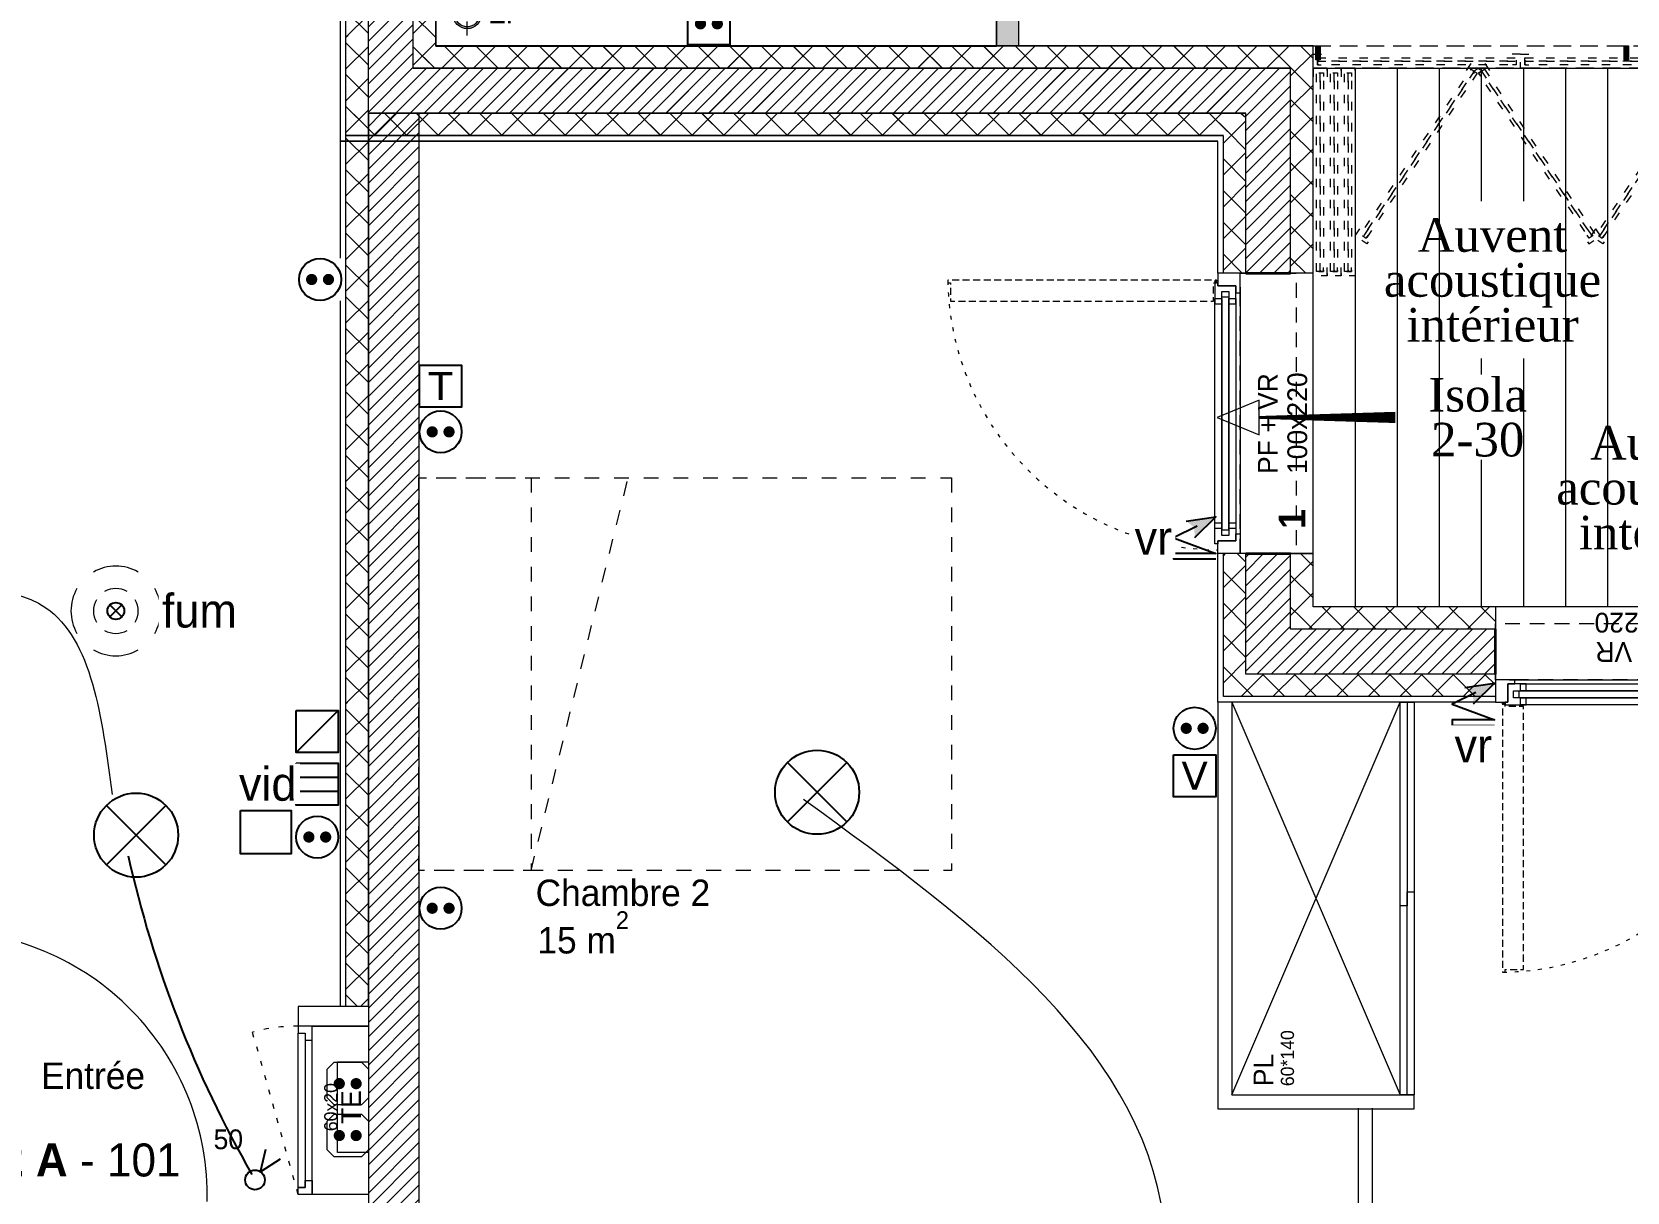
# Model space of a CAD drawing. Header units: centimetres. Extents: x 2666 to 9670, y 1889 to 5633.
# Drawn here: x 5065 to 5634, y 4709 to 5122 of the extents above; entities that cross this region are included whole.
import ezdxf

# ---------------------------------------------------------------- set-up
doc = ezdxf.new("R2010")
doc.units = ezdxf.units.CM
doc.header["$LTSCALE"] = 12.7
for name, pattern in [('ACAD_ISO03W100', [0.590551, 0.23622, -0.354331]), ('INTERROMPU2', [0.75, 0.5, -0.25]), ('Style de ligne -1', [0.83328, 0.41656, -0.41672]), ('Style de ligne -14', [0.295276, 0.19685, -0.098425]), ('Style de ligne -17', [0.694444, 0.41656, -0.277884]), ('Style de ligne -18', [0.328084, 0.109361, -0.218723]), ('Style de ligne -5', [0.41656, 0.13885, -0.27771]), ('VW-01', [0.83312, 0.41656, -0.41656])]:
    doc.linetypes.add(name, pattern=pattern)
for name, color, linetype, lineweight in [('B BATI-lumon', 7, 'Continuous', 20), ('B GÈnÈral', 7, 'Continuous', 5), ('B Général', 7, 'Continuous', 5), ('C ANNOTATIONS-prestations', 7, 'Continuous', 5), ('C ANNOTATIONS-texte', 7, 'Continuous', 5), ('C ANNOTATIONS-texte surfaces', 7, 'Continuous', 5), ('prlm-ELEC-CFA', 1, 'Continuous', 25), ('prlm-ELEC-CFO', 1, 'Continuous', 25), ('prlm-ELEC-SSI', 1, 'Continuous', 25)]:
    doc.layers.add(name, color=color, linetype=linetype, lineweight=lineweight)
doc.layers.add('D SURFACES-shab', color=1, linetype='Continuous', lineweight=5, true_color=0xff0000)
doc.layers.add('prlm-CHAUFF', color=4, linetype='Continuous')
doc.layers.add('prlm-VMC', color=93, linetype='Continuous')
doc.styles.add('Eurostile', font='')
doc.styles.add('Eurostile (bold)', font='')
doc.styles.add('prlm-elec-cfa', font='comic.ttf', dxfattribs={"height": 12})
doc.styles.add('prlm-elec-cfo', font='comic.ttf', dxfattribs={"height": 12})
doc.styles.add('prlm-elec-ssi', font='comic.ttf', dxfattribs={"height": 12})
doc.styles.add('prlm-vmc', font='pala.ttf', dxfattribs={"height": 14})
doc.styles.get('Eurostile').set_extended_font_data('Eurostile')
doc.styles.get('Eurostile (bold)').set_extended_font_data('Eurostile', bold=True)
pattern_1 = [(225, (0, 0), (5.656854, -5.656854), []), (315, (0, 0), (-5.656854, -5.656854), [])]
pattern_2 = [(45, (0, 0), (2.4253472, -2.6458333), [])]
pattern_3 = [(135, (0, 0), (-5.656854, -5.656854), []), (225, (0, 0), (-5.656854, 5.656854), [])]

# ---------------------------------------------------------------- blocks, each defined once
blk = doc.blocks.new('Groupe-5-1')
at = {"layer": 'B Général', "color": 7, "linetype": 'Continuous', "lineweight": 5}
for p, q in [((5209.04, 5487.38), (5409.04, 5487.38)), ((5209.04, 5472.38), (5409.04, 5472.38)), ((5209.04, 5457.38), (5409.04, 5457.38)), ((5209.04, 5442.38), (5409.04, 5442.38)), ((5209.04, 5427.38), (5409.04, 5427.38)), ((5209.04, 5412.38), (5409.04, 5412.38)), ((5209.04, 5397.38), (5409.04, 5397.38)), ((5209.04, 5382.38), (5409.04, 5382.38)), ((5209.04, 5367.38), (5409.04, 5367.38)), ((5209.04, 5352.38), (5409.04, 5352.38)), ((5209.04, 5337.38), (5409.04, 5337.38)), ((5209.04, 5322.38), (5409.04, 5322.38)), ((5209.04, 5307.38), (5409.04, 5307.38)), ((5209.04, 5292.38), (5409.04, 5292.38)), ((5209.04, 5277.38), (5409.04, 5277.38)), ((5209.04, 5262.38), (5409.04, 5262.38)), ((5209.04, 5247.38), (5409.04, 5247.38)), ((5209.04, 5232.38), (5409.04, 5232.38)), ((5209.04, 5217.38), (5409.04, 5217.38)), ((5209.04, 5202.38), (5409.04, 5202.38)), ((5209.04, 5187.38), (5409.04, 5187.38)), ((5209.04, 5172.38), (5409.04, 5172.38)), ((5209.04, 5157.38), (5409.04, 5157.38)), ((5209.04, 5142.38), (5409.04, 5142.38)), ((5209.04, 5127.38), (5409.04, 5127.38))]:
    blk.add_line(p, q, dxfattribs=at)
blk = doc.blocks.new('Groupe-6-1')
at = {"layer": 'B GÈnÈral', "linetype": 'Continuous', "lineweight": 0, "true_color": 0xbbbbbb}
blk.add_hatch(color=9, dxfattribs=at).paths.add_polyline_path([(5417.04, 5117.41), (5417.04, 5512.38), (5209.04, 5512.38), (5209.04, 5504.38), (5409.04, 5504.38), (5409.04, 5117.41)])
at = {"layer": 'B Général', "color": 7, "linetype": 'Continuous', "lineweight": 5, "flags": 128}
blk.add_lwpolyline([(5417.04, 5117.41), (5417.04, 5512.38), (5209.04, 5512.38), (5209.04, 5504.38), (5409.04, 5504.38), (5409.04, 5117.41)], close=True, dxfattribs=at)
at = {"layer": 'B Général', "color": 7, "linetype": 'Continuous', "lineweight": 13, "flags": 128}
blk.add_lwpolyline([(5209.04, 5504.38), (5409.04, 5504.38), (5409.04, 5117.41), (5209.04, 5117.41)], close=True, dxfattribs=at)
at = {"layer": 'C ANNOTATIONS-prestations', "color": 7, "linetype": 'Style de ligne -1', "lineweight": 5, "flags": 128}
for points in [[(5310.39, 5509.38), (5310.39, 5504.38), (5307.39, 5504.38), (5307.39, 5509.38)], [(5411.04, 5400.63), (5416.04, 5400.63), (5416.04, 5397.63), (5411.04, 5397.63)], [(5411.04, 5288.88), (5416.04, 5288.88), (5416.04, 5285.88), (5411.04, 5285.88)], [(5411.04, 5177.13), (5416.04, 5177.13), (5416.04, 5174.13), (5411.04, 5174.13)]]:
    blk.add_lwpolyline(points, close=True, dxfattribs=at)
at = {"layer": 'B Général', "color": 7}
blk.add_blockref('Groupe-5-1', (0, 0), dxfattribs=at)
at = {"layer": 'B Général', "color": 7, "insert": (5210.78, 5204.25), "char_height": 9.412, "attachment_point": 1, "rotation": 90, "line_spacing_factor": 0.894142, "style": 'Eurostile'}
blk.add_mtext('niv. extér. +7 sol fini int.', dxfattribs=at)
at = {"layer": 'C ANNOTATIONS-prestations', "color": 7, "char_height": 7.059, "attachment_point": 1, "rotation": 90, "line_spacing_factor": 0.894142, "style": 'Eurostile'}
for s, insert in [('garde-corps vitré', (5385.5, 5407.36)), ('main courante', (5396.08, 5418.36)), ('platelage bois', (5320.76, 5240.22))]:
    blk.add_mtext(s, dxfattribs=dict(at, insert=insert))
at = {"layer": 'C ANNOTATIONS-prestations', "insert": (5307.22, 5321.99), "char_height": 9.412, "attachment_point": 3, "rotation": 90, "line_spacing_factor": 0.894142, "style": 'Eurostile'}
blk.add_mtext('balcon 7,7m{\\H0.6667x;\\S2 ^ ;}', dxfattribs=at)
blk = doc.blocks.new('PF 100.220 + VR')
at = {"layer": 'B Général', "color": 7, "linetype": 'Continuous', "lineweight": 13}
for p, q in [((-50, 7), (-50, 17)), ((50, 7), (50, 17))]:
    blk.add_line(p, q, dxfattribs=at)
at = {"layer": 'B Général', "color": 7, "linetype": 'Continuous', "lineweight": 35}
for p, q in [((-50, 7), (-50, -9)), ((50, 7), (50, -9))]:
    blk.add_line(p, q, dxfattribs=at)
at = {"layer": 'B Général'}
blk.add_line((45, 9), (-45, 9), dxfattribs=at)
at = {"layer": 'B Général', "color": 7, "linetype": 'Style de ligne -14', "lineweight": 5, "flags": 128}
blk.add_lwpolyline([(47.5, 113.27), (46.5, 113.27), (46.5, 112.27), (40, 112.27), (40, 18.5), (46.5, 18.5), (46.5, 17.5), (47.5, 17.5)], close=True, dxfattribs=at)
at = {"layer": 'B Général', "color": 7, "linetype": 'Continuous', "lineweight": 5, "flags": 128}
for points in [[(-39, 15.5), (-41.5, 15.5), (-41.5, 13), (-39, 13), (-39, 10.5), (-45.5, 10.5), (-45.5, 17), (-46.5, 17), (-46.5, 18), (-39, 18)], [(39, 15.5), (41.5, 15.5), (41.5, 13), (39, 13), (39, 10.5), (45.5, 10.5), (45.5, 17), (46.5, 17), (46.5, 18), (39, 18)]]:
    blk.add_lwpolyline(points, close=True, dxfattribs=at)
at = {"layer": 'B Général', "lineweight": 5, "flags": 128}
for points in [[(-41, 18), (41, 18), (41, 15.5), (-41, 15.5)], [(-43, 10.5), (-43, 9), (-50, 9), (-50, 17), (-45.5, 17), (-45.5, 10.5)], [(-43.5, 15.5), (43.5, 15.5), (43.5, 13), (-43.5, 13)], [(-41, 13), (41, 13), (41, 10.5), (-41, 10.5)], [(43, 10.5), (43, 9), (50, 9), (50, 17), (45.5, 17), (45.5, 10.5)]]:
    blk.add_lwpolyline(points, close=True, dxfattribs=at)
at = {"layer": 'B Général', "color": 7, "linetype": 'Style de ligne -17', "lineweight": 5, "flags": 128}
blk.add_lwpolyline([(-50, 9), (50, 9), (50, -11), (-50, -11)], close=True, dxfattribs=at)
at = {"layer": 'B Général', "lineweight": 13, "flags": 128}
blk.add_lwpolyline([(-50, -9), (-50, -17), (50, -17), (50, -9)], dxfattribs=at)
at = {"layer": 'B Général'}
blk.add_circle((47, 17.5), 0.5, dxfattribs=at)
at = {"layer": 'B Général', "color": 7, "linetype": 'Style de ligne -18', "lineweight": 5}
blk.add_arc((48.78, 15.78), 97.5, 90.8973, 179.2823, dxfattribs=at)
at = {"layer": 'B Général', "insert": (-21.61, 2.65), "char_height": 7.059, "attachment_point": 1, "rotation": 360, "line_spacing_factor": 0.894142, "style": 'Eurostile'}
blk.add_mtext('PF + VR', dxfattribs=at)
at = {"layer": 'C ANNOTATIONS-prestations', "attachment_point": 1, "rotation": 360, "line_spacing_factor": 0.894142}
for s, insert, char_height, style in [('1', (-41.14, -4.77), 9.41, 'Eurostile (bold)'), ('100x220', (-21.61, -7.83), 7.059, 'Eurostile')]:
    blk.add_mtext(s, dxfattribs=dict(at, insert=insert, char_height=char_height, style=style))
blk = doc.blocks.new('EP')
at = {"layer": 'B GÈnÈral', "linetype": 'Continuous', "lineweight": 0}
h = blk.add_hatch(color=7, dxfattribs=at)
edge = h.paths.add_edge_path()
edge.add_arc((0, 0), 5, 0, 180, ccw=False)
edge.add_arc((0, 0), 5, 180, 360, ccw=False)
edge = h.paths.add_edge_path()
edge.add_arc((0, 0), 4.33, 0, 180, ccw=False)
edge.add_arc((0, 0), 4.33, 180, 360, ccw=False)
at = {"layer": 'B Général', "color": 7, "linetype": 'Continuous', "lineweight": 5}
for p, q in [((0, 7.5), (0, 2.5)), ((-7.5, 0), (-2.5, 0)), ((7.5, 0), (2.5, 0)), ((0, -7.5), (0, -2.5))]:
    blk.add_line(p, q, dxfattribs=at)
at = {"layer": 'B Général', "color": 7, "linetype": 'Continuous', "lineweight": 5, "flags": 128}
for points in [[(-5, 0, -1), (5, 0, -1)], [(-4.33, 0, -1), (4.33, 0, -1)]]:
    blk.add_lwpolyline(points, format="xyb", close=True, dxfattribs=at)
at = {"layer": 'C ANNOTATIONS-prestations', "insert": (7.5, 3.99), "char_height": 7.059, "attachment_point": 1, "line_spacing_factor": 0.894142, "style": 'Eurostile'}
blk.add_mtext('EP', dxfattribs=at)
blk = doc.blocks.new('Groupe-63-1')
at = {"layer": 'B Général', "color": 7, "linetype": 'Continuous', "lineweight": 5}
for p, q in [((5536.96, 5109.39), (5536.96, 4917.39)), ((5551.96, 5109.39), (5551.96, 4917.39)), ((5566.96, 5109.39), (5566.96, 4917.39)), ((5581.96, 5109.39), (5581.96, 4917.39)), ((5596.96, 5109.39), (5596.96, 4917.39)), ((5611.96, 5109.39), (5611.96, 4917.39)), ((5626.96, 5109.39), (5626.96, 4917.39))]:
    blk.add_line(p, q, dxfattribs=at)
at = {"layer": 'B Général', "color": 7, "linetype": 'Continuous', "lineweight": 5, "flags": 128}
blk.add_lwpolyline([(5521.96, 5109.39), (6191.89, 5109.39), (6191.89, 4917.39), (5521.96, 4917.39)], close=True, dxfattribs=at)
blk = doc.blocks.new('Groupe-64-1')
at = {"layer": 'B BATI-lumon', "linetype": 'ACAD_ISO03W100', "lineweight": 5, "flags": 128}
for points in [[(5521.96, 5114.39), (5525.46, 5114.39), (5525.46, 5113.15), (5523.54, 5113.15), (5523.54, 5110.65), (5525.46, 5110.65), (5525.46, 5109.39), (5521.96, 5109.39), (5521.96, 5113.39), (5521.96, 5113.39)], [(5523.54, 5113.15), (5594.38, 5113.15), (5594.38, 5111.9), (5523.54, 5111.9)], [(5523.54, 5111.9), (5594.38, 5111.9), (5594.38, 5110.65), (5523.54, 5110.65)], [(5595.96, 5114.39), (5592.46, 5114.39), (5592.46, 5113.15), (5594.38, 5113.15), (5594.38, 5110.65), (5592.46, 5110.65), (5592.46, 5109.39), (5595.96, 5109.39), (5595.96, 5113.39), (5595.96, 5113.39)]]:
    blk.add_lwpolyline(points, close=True, dxfattribs=at)
blk = doc.blocks.new('Groupe-65-1')
at = {"layer": 'B BATI-lumon', "linetype": 'ACAD_ISO03W100', "lineweight": 5, "flags": 128}
for points in [[(5595.96, 5114.39), (5599.46, 5114.39), (5599.46, 5113.15), (5597.54, 5113.15), (5597.54, 5110.65), (5599.46, 5110.65), (5599.46, 5109.39), (5595.96, 5109.39), (5595.96, 5113.39), (5595.96, 5113.39)], [(5597.54, 5113.15), (5668.38, 5113.15), (5668.38, 5111.9), (5597.54, 5111.9)], [(5597.54, 5111.9), (5668.38, 5111.9), (5668.38, 5110.65), (5597.54, 5110.65)], [(5669.96, 5114.39), (5666.46, 5114.39), (5666.46, 5113.15), (5668.38, 5113.15), (5668.38, 5110.65), (5666.46, 5110.65), (5666.46, 5109.39), (5669.96, 5109.39), (5669.96, 5113.39), (5669.96, 5113.39)]]:
    blk.add_lwpolyline(points, close=True, dxfattribs=at)
blk = doc.blocks.new('Groupe-74-1')
at = {"layer": 'B BATI-lumon', "linetype": 'ACAD_ISO03W100', "lineweight": 5, "flags": 128}
for points in [[(5521.96, 5109.39), (5521.96, 5105.89), (5523.2, 5105.89), (5523.2, 5107.81), (5525.7, 5107.81), (5525.7, 5105.89), (5526.96, 5105.89), (5526.96, 5109.39), (5522.96, 5109.39), (5522.96, 5109.39)], [(5523.2, 5036.97), (5523.2, 5107.81), (5524.45, 5107.81), (5524.45, 5036.97)], [(5524.45, 5036.97), (5524.45, 5107.81), (5525.7, 5107.81), (5525.7, 5036.97)], [(5521.96, 5035.39), (5521.96, 5038.89), (5523.2, 5038.89), (5523.2, 5036.97), (5525.7, 5036.97), (5525.7, 5038.89), (5526.96, 5038.89), (5526.96, 5035.39), (5522.96, 5035.39), (5522.96, 5035.39)]]:
    blk.add_lwpolyline(points, close=True, dxfattribs=at)
blk = doc.blocks.new('Groupe-75-1')
at = {"layer": 'B BATI-lumon', "linetype": 'ACAD_ISO03W100', "lineweight": 5, "flags": 128}
for points in [[(5526.96, 5109.39), (5526.96, 5105.89), (5528.2, 5105.89), (5528.2, 5107.81), (5530.7, 5107.81), (5530.7, 5105.89), (5531.96, 5105.89), (5531.96, 5109.39), (5527.96, 5109.39), (5527.96, 5109.39)], [(5528.2, 5036.97), (5528.2, 5107.81), (5529.45, 5107.81), (5529.45, 5036.97)], [(5529.45, 5036.97), (5529.45, 5107.81), (5530.7, 5107.81), (5530.7, 5036.97)], [(5526.96, 5035.39), (5526.96, 5038.89), (5528.2, 5038.89), (5528.2, 5036.97), (5530.7, 5036.97), (5530.7, 5038.89), (5531.96, 5038.89), (5531.96, 5035.39), (5527.96, 5035.39), (5527.96, 5035.39)]]:
    blk.add_lwpolyline(points, close=True, dxfattribs=at)
blk = doc.blocks.new('Groupe-76-1')
at = {"layer": 'B BATI-lumon', "linetype": 'ACAD_ISO03W100', "lineweight": 5, "flags": 128}
for points in [[(5531.96, 5109.39), (5531.96, 5105.89), (5533.2, 5105.89), (5533.2, 5107.81), (5535.7, 5107.81), (5535.7, 5105.89), (5536.96, 5105.89), (5536.96, 5109.39), (5532.96, 5109.39), (5532.96, 5109.39)], [(5533.2, 5036.97), (5533.2, 5107.81), (5534.45, 5107.81), (5534.45, 5036.97)], [(5534.45, 5036.97), (5534.45, 5107.81), (5535.7, 5107.81), (5535.7, 5036.97)], [(5531.96, 5035.39), (5531.96, 5038.89), (5533.2, 5038.89), (5533.2, 5036.97), (5535.7, 5036.97), (5535.7, 5038.89), (5536.96, 5038.89), (5536.96, 5035.39), (5532.96, 5035.39), (5532.96, 5035.39)]]:
    blk.add_lwpolyline(points, close=True, dxfattribs=at)
blk = doc.blocks.new('Groupe-82-1')
at = {"layer": 'B BATI-lumon', "linetype": 'ACAD_ISO03W100', "lineweight": 5, "flags": 128}
for points in [[(5579.41, 5108.34), (5539.91, 5049.53), (5538.87, 5050.22), (5578.37, 5109.04)], [(5578.22, 5111.04), (5576.27, 5108.13), (5577.3, 5107.44), (5578.37, 5109.04), (5580.45, 5107.64), (5579.38, 5106.05), (5580.42, 5105.34), (5582.37, 5108.25), (5579.05, 5110.48), (5579.05, 5110.48)], [(5580.45, 5107.64), (5540.95, 5048.83), (5539.91, 5049.53), (5579.41, 5108.34)], [(5536.96, 5049.61), (5538.91, 5052.51), (5539.94, 5051.82), (5538.87, 5050.22), (5540.95, 5048.83), (5542.02, 5050.43), (5543.06, 5049.73), (5541.11, 5046.82), (5537.79, 5049.05), (5537.79, 5049.05)]]:
    blk.add_lwpolyline(points, close=True, dxfattribs=at)
blk = doc.blocks.new('Groupe-83-1')
at = {"layer": 'B BATI-lumon', "linetype": 'ACAD_ISO03W100', "lineweight": 5, "flags": 128}
for points in [[(5583.2, 5111.04), (5585.15, 5108.13), (5584.12, 5107.44), (5583.05, 5109.04), (5580.97, 5107.64), (5582.04, 5106.05), (5581, 5105.34), (5579.05, 5108.25), (5582.37, 5110.48), (5582.37, 5110.48)], [(5583.05, 5109.04), (5622.55, 5050.22), (5621.51, 5049.53), (5582.01, 5108.34)], [(5582.01, 5108.34), (5621.51, 5049.53), (5620.47, 5048.83), (5580.97, 5107.64)], [(5624.46, 5049.61), (5622.51, 5052.51), (5621.48, 5051.82), (5622.55, 5050.22), (5620.47, 5048.83), (5619.4, 5050.43), (5618.36, 5049.73), (5620.31, 5046.82), (5623.63, 5049.05), (5623.63, 5049.05)]]:
    blk.add_lwpolyline(points, close=True, dxfattribs=at)
blk = doc.blocks.new('Groupe-84-1')
at = {"layer": 'B BATI-lumon', "linetype": 'ACAD_ISO03W100', "lineweight": 5, "flags": 128}
for points in [[(5663.58, 5108.34), (5624.08, 5049.53), (5623.05, 5050.22), (5662.55, 5109.04)], [(5662.4, 5111.04), (5660.44, 5108.13), (5661.48, 5107.44), (5662.55, 5109.04), (5664.63, 5107.64), (5663.55, 5106.05), (5664.6, 5105.34), (5666.55, 5108.25), (5663.23, 5110.48), (5663.23, 5110.48)], [(5664.62, 5107.64), (5625.12, 5048.83), (5624.08, 5049.53), (5663.58, 5108.34)], [(5621.14, 5049.61), (5623.09, 5052.51), (5624.12, 5051.82), (5623.05, 5050.22), (5625.12, 5048.83), (5626.2, 5050.43), (5627.24, 5049.73), (5625.29, 5046.82), (5621.97, 5049.05), (5621.97, 5049.05)]]:
    blk.add_lwpolyline(points, close=True, dxfattribs=at)
blk = doc.blocks.new('Groupe-87-1')
at = {"layer": 'B GÈnÈral', "linetype": 'Continuous', "lineweight": 0, "true_color": 0xdddddd}
for points in [[(5522.96, 5117.41), (5524.46, 5117.41), (5524.46, 5112.41), (5522.96, 5112.41)], [(5632.96, 5117.41), (5634.46, 5117.41), (5634.46, 5112.41), (5632.96, 5112.41)]]:
    blk.add_hatch(color=254, dxfattribs=at).paths.add_polyline_path(points)
at = {"layer": 'B Général', "color": 7, "linetype": 'INTERROMPU2', "lineweight": 13, "flags": 128}
blk.add_lwpolyline([(5521.96, 5117.39), (6191.89, 5117.39), (6191.89, 5109.39), (5521.96, 5109.39)], close=True, dxfattribs=at)
at = {"layer": 'B Général', "color": 7, "linetype": 'Continuous', "lineweight": 5, "flags": 128}
for points in [[(5522.96, 5117.41), (5524.46, 5117.41), (5524.46, 5112.41), (5522.96, 5112.41)], [(5632.96, 5117.41), (5634.46, 5117.41), (5634.46, 5112.41), (5632.96, 5112.41)]]:
    blk.add_lwpolyline(points, close=True, dxfattribs=at)
at = {"layer": 'B BATI-lumon'}
for name in ['Groupe-64-1', 'Groupe-74-1', 'Groupe-75-1', 'Groupe-76-1', 'Groupe-82-1', 'Groupe-83-1', 'Groupe-65-1', 'Groupe-84-1']:
    blk.add_blockref(name, (0, 0), dxfattribs=at)
blk = doc.blocks.new('xi.EA')
at = {"layer": 'prlm-VMC', "color": 0, "linetype": 'ByBlock', "lineweight": 5, "flags": 128}
blk.add_lwpolyline([(-6.17, -15), (6.17, -15), (0, 0)], close=True, dxfattribs=at)
at = {"layer": 'prlm-VMC', "color": 0, "linetype": 'ByBlock', "lineweight": -2, "flags": 128}
blk.add_lwpolyline([(0, -15, 1, 4, 0), (0, -63.63, 1, 1, 0)], format="xyseb", dxfattribs=at)
at = {"layer": 'prlm-VMC', "color": 0, "linetype": 'ByBlock', "lineweight": 5}
blk.add_solid([(0, 0), (6.17, -15), (-6.17, -15), (0, 0)], dxfattribs=at)
blk = doc.blocks.new('xi.PC-EXT')
at = {"layer": 'prlm-ELEC-CFO', "color": 0, "linetype": 'ByBlock', "lineweight": -2, "flags": 128}
blk.add_lwpolyline([(-7.5, 7.5), (7.5, 7.5), (7.5, -7.5), (-7.5, -7.5)], close=True, dxfattribs=at)
at = {"layer": 'prlm-ELEC-CFO', "color": 0, "linetype": 'ByBlock', "lineweight": 5, "const_width": 2}
for points in [[(-4, 0, 1), (-2, 0, 1)], [(2, 0, 1), (4, 0, 1)]]:
    blk.add_lwpolyline(points, format="xyb", close=True, dxfattribs=at)
blk = doc.blocks.new('xi.PTCE')
at = {"layer": 'prlm-ELEC-CFO', "color": 0}
for points in [[(-10.61, 10.61), (10.61, -10.61)], [(10.61, 10.61), (-10.61, -10.61)]]:
    blk.add_lwpolyline(points, dxfattribs=at)
at = {"layer": 'prlm-ELEC-CFO', "color": 0, "linetype": 'ByBlock'}
blk.add_circle((0, 0), 15, dxfattribs=at)
blk = doc.blocks.new('xi.VV')
at = {"layer": 'prlm-ELEC-CFO', "color": 0}
blk.add_lwpolyline([(6.95, 3.42), (0.01, -1.13), (1.91, 6.95)], dxfattribs=at)
blk.add_circle((-2, -4), 3.5, dxfattribs=at)
blk = doc.blocks.new('xi.FUM')
at = {"color": 0}
blk.add_wipeout([(-10.61, -10.61), (-15, 0), (-10.61, 10.61), (0, 15), (10.61, 10.61), (15, 0), (10.61, -10.61), (0, -15)], dxfattribs=at).dxf.layer = 'prlm-ELEC-SSI'
at = {"layer": 'prlm-ELEC-SSI', "color": 0}
for points in [[(-2.12, 2.12), (2.12, -2.12)], [(2.12, 2.12), (-2.12, -2.12)]]:
    blk.add_lwpolyline(points, dxfattribs=at)
blk.add_circle((0, 0), 3, dxfattribs=at)
at = {"layer": 'prlm-ELEC-SSI', "color": 0, "lineweight": 13}
for radius, start, end in [(16, 60, 120), (16, 150, 210), (8, 60, 120), (16, 330, 30), (8, 150, 210), (8, 330, 30), (8, 240, 300), (16, 240, 300)]:
    blk.add_arc((0, 0), radius, start, end, dxfattribs=at)
blk = doc.blocks.new('xi.VID')
at = {"layer": 'prlm-ELEC-CFA', "color": 0, "linetype": 'ByBlock', "lineweight": -2, "flags": 128}
blk.add_lwpolyline([(-7.5, 7.5), (7.5, 7.5), (7.5, -7.5), (-7.5, -7.5)], close=True, dxfattribs=at)
at = {"layer": 'prlm-ELEC-CFA', "color": 0}
for points in [[(-7.5, 2.5), (7.5, 2.5)], [(-7.5, -2.5), (7.5, -2.5)]]:
    blk.add_lwpolyline(points, dxfattribs=at)
blk = doc.blocks.new('xi.PC')
at = {"color": 0, "lineweight": 5}
blk.add_wipeout([(-7.5, -7.5), (7.5, -7.5), (7.5, 7.5), (-7.5, 7.5)], dxfattribs=at).dxf.layer = 'prlm-ELEC-CFO'
at = {"layer": 'prlm-ELEC-CFO', "color": 0, "linetype": 'ByBlock', "lineweight": 5, "const_width": 2}
for points in [[(-4, 0, 1), (-2, 0, 1)], [(2, 0, 1), (4, 0, 1)]]:
    blk.add_lwpolyline(points, format="xyb", close=True, dxfattribs=at)
at = {"layer": 'prlm-ELEC-CFO', "color": 0, "linetype": 'ByBlock', "lineweight": -2}
blk.add_circle((0, 0), 7.5, dxfattribs=at)
blk = doc.blocks.new('xi.PCGTL')
at = {"layer": 'prlm-ELEC-CFO', "color": 0, "lineweight": 0}
blk.add_lwpolyline([(-7.5, -5), (-5, -7.5), (5, -7.5), (7.5, -5), (7.5, 5), (5, 7.5), (-5, 7.5), (-7.5, 5)], close=True, dxfattribs=at)
at = {"layer": 'prlm-ELEC-CFO', "color": 0, "linetype": 'ByBlock', "lineweight": 5, "const_width": 2}
for points in [[(-4, 0, 1), (-2, 0, 1)], [(2, 0, 1), (4, 0, 1)]]:
    blk.add_lwpolyline(points, format="xyb", close=True, dxfattribs=at)
blk = doc.blocks.new('xi.th-ch')
at = {"layer": 'prlm-CHAUFF', "color": 0, "linetype": 'ByBlock', "lineweight": -2, "flags": 128}
blk.add_lwpolyline([(-7.5, 7.5), (7.5, 7.5), (7.5, -7.5), (-7.5, -7.5)], close=True, dxfattribs=at)
at = {"layer": 'prlm-CHAUFF', "color": 0}
blk.add_lwpolyline([(-7.5, -7.5), (7.5, 7.5)], dxfattribs=at)
blk = doc.blocks.new('xi.VR')
at = {"layer": 'prlm-ELEC-CFO', "lineweight": 5}
blk.add_hatch(color=0, dxfattribs=at).paths.add_polyline_path([(-3, 6), (-0.1, 3.7), (0, 0), (7.5, 7.5)])
at = {"layer": 'prlm-ELEC-CFO', "color": 0}
for points in [[(-3, 6), (7.5, 7.5), (0, 0)], [(0.95, 4.23), (-7.5, 0), (7.5, -5.5), (-7.5, -5.5), (-7.5, -7.5), (7.5, -7.5)]]:
    blk.add_lwpolyline(points, dxfattribs=at)
blk = doc.blocks.new('xi.TEL')
at = {"layer": 'prlm-ELEC-CFA', "color": 0, "linetype": 'ByBlock', "lineweight": -2, "flags": 128}
blk.add_lwpolyline([(-7.5, 7.5), (7.5, 7.5), (7.5, -7.5), (-7.5, -7.5)], close=True, dxfattribs=at)
at = {"layer": 'prlm-ELEC-CFA', "color": 0, "linetype": 'ByBlock', "insert": (0, 0), "char_height": 10, "width": 11.36, "attachment_point": 5}
blk.add_mtext('{\\fVerdana|b0|i0|c0|p34;T}', dxfattribs=at)
blk = doc.blocks.new('xi.TV')
at = {"layer": 'prlm-ELEC-CFA', "color": 0, "linetype": 'ByBlock', "lineweight": -2, "flags": 128}
blk.add_lwpolyline([(-7.5, 7.5), (7.5, 7.5), (7.5, -7.5), (-7.5, -7.5)], close=True, dxfattribs=at)
at = {"layer": 'prlm-ELEC-CFA', "color": 0, "linetype": 'ByBlock', "insert": (0, 0), "char_height": 10, "width": 11.36, "attachment_point": 5}
blk.add_mtext('{\\fVerdana|b0|i0|c0|p34;V}', dxfattribs=at)
blk = doc.blocks.new('Placard 60.140')
at = {"layer": 'B Général', "color": 7, "linetype": 'Continuous', "lineweight": 5}
for p, q in [((70.08, 30), (-69.92, -30)), ((-69.92, 30), (70.08, -30))]:
    blk.add_line(p, q, dxfattribs=at)
at = {"layer": 'B Général', "color": 7, "linetype": 'Continuous', "lineweight": 5, "flags": 128}
blk.add_lwpolyline([(70.08, -30), (70.08, 30), (-69.92, 30), (-69.92, -30)], dxfattribs=at)
at = {"layer": 'B Général', "color": 252, "linetype": 'Continuous', "lineweight": 5, "true_color": 0x888888, "flags": 128}
blk.add_lwpolyline([(70.08, -30), (70.08, -35), (-69.92, -35), (-69.92, -30)], close=True, dxfattribs=at)
at = {"layer": 'B Général', "color": 7, "linetype": 'Continuous', "lineweight": 5, "flags": 128}
for points in [[(2.5, -32.5), (2.5, -35), (-69.92, -35), (-69.92, -32.5)], [(70.08, -30), (70.08, -32.5), (-2.5, -32.5), (-2.5, -30)]]:
    blk.add_lwpolyline(points, close=True, dxfattribs=at)
at = {"layer": 'B Général', "color": 7, "insert": (-66.82, 22.22), "char_height": 7.059, "attachment_point": 1, "line_spacing_factor": 0.894142, "style": 'Eurostile'}
blk.add_mtext('PL', dxfattribs=at)
at = {"layer": 'C ANNOTATIONS-prestations', "insert": (-66.82, 10.12), "char_height": 4.706, "attachment_point": 4, "line_spacing_factor": 0.894142, "style": 'Eurostile'}
blk.add_mtext('60*140', dxfattribs=at)
blk = doc.blocks.new('Groupe-15-1')
at = {"layer": 'B Général', "color": 7, "linetype": 'VW-01', "lineweight": 5}
blk.add_line((70, -99.99), (-70, -65.35), dxfattribs=at)
at = {"layer": 'B Général', "linetype": 'VW-01', "flags": 128}
for points in [[(-70, 50), (70, 50), (70, -140), (-70, -140)], [(-70, -99.99), (70, -99.99), (70, -140), (-70, -140)]]:
    blk.add_lwpolyline(points, close=True, dxfattribs=at)
blk = doc.blocks.new('Groupe-12-1')
at = {"layer": 'B Général', "flags": 128}
for points in [[(-31.46, -5.77), (-31.46, -0.77), (-28.96, -0.77), (-28.96, -3.27), (-26.46, -3.27), (-26.46, -5.77)], [(26.04, -0.77), (26.04, -3.27), (-28.96, -3.27), (-28.96, -0.77)], [(28.54, -5.77), (28.54, -0.77), (26.04, -0.77), (26.04, -3.27), (23.54, -3.27), (23.54, -5.77)]]:
    blk.add_lwpolyline(points, close=True, dxfattribs=at)
blk = doc.blocks.new('TE')
at = {"layer": 'B Général', "color": 7, "linetype": 'Style de ligne -5', "lineweight": 5}
blk.add_line((-31.46, -0.77), (26.39, 15.56), dxfattribs=at)
at = {"layer": 'B Général', "flags": 128}
blk.add_lwpolyline([(28.54, -5.77), (28.54, -25.77), (-31.46, -25.77), (-31.46, -5.77)], close=True, dxfattribs=at)
at = {"layer": 'B Général', "color": 7, "flags": 128}
blk.add_lwpolyline([(15.79, -14.77), (15.79, -25.77), (-16.46, -25.77), (-16.46, -14.77)], close=True, dxfattribs=at)
at = {"layer": 'B Général', "color": 7, "linetype": 'Style de ligne -5', "lineweight": 5}
blk.add_arc((-34.54, -0.77), 63.08, 359.9968, 14.9984, dxfattribs=at)
at = {"layer": 'B Général', "color": 7}
blk.add_blockref('Groupe-12-1', (0, 0), dxfattribs=at)
at = {"layer": 'B Général', "insert": (-0.34, -16.07), "char_height": 7.059, "width": 32.25, "attachment_point": 2, "line_spacing_factor": 0.894142, "style": 'Eurostile'}
blk.add_mtext('TE ', dxfattribs=at)
at = {"layer": 'C ANNOTATIONS-prestations', "insert": (-0.34, -14.77), "char_height": 4.706, "width": 32.25, "attachment_point": 8, "line_spacing_factor": 0.894142, "style": 'Eurostile'}
blk.add_mtext('60x20', dxfattribs=at)

msp = doc.modelspace()

# ---------------------------------------------------------------- hatches: boundary and pattern name
at = {"layer": 'B GÈnÈral', "linetype": 'Continuous', "lineweight": 5, "true_color": 0x808080}
h = msp.add_hatch(dxfattribs=at)
h.set_pattern_fill('02_ISOLANT', color=8, angle=90, style=0, pattern_type=2)
h.set_pattern_definition(pattern_3)
h.paths.add_polyline_path([(5177.04, 5085.28), (5185.04, 5093.28), (5185.04, 5144.78), (5177.04, 5144.78)])
at = {"layer": 'B GÈnÈral', "linetype": 'Continuous', "lineweight": 5}
h = msp.add_hatch(dxfattribs=at)
h.set_pattern_fill('50_BETON', style=0, pattern_type=2)
h.set_pattern_definition(pattern_2)
h.paths.add_polyline_path([(5185.04, 5093.28), (5201.04, 5109.28), (5201.04, 5144.78), (5185.04, 5144.78)])
at = {"layer": 'B GÈnÈral', "linetype": 'Continuous', "lineweight": 5, "true_color": 0x808080}
h = msp.add_hatch(dxfattribs=at)
h.set_pattern_fill('02_ISOLANT', color=8, angle=90, style=0, pattern_type=2)
h.set_pattern_definition(pattern_3)
h.paths.add_polyline_path([(5201.04, 5109.28), (5209.04, 5117.28), (5209.04, 5144.78), (5201.04, 5144.78)])
h = msp.add_hatch(dxfattribs=at)
h.set_pattern_fill('02_ISOLANT', color=8, angle=90, style=0, pattern_type=2)
h.set_pattern_definition(pattern_3)
h.paths.add_polyline_path([(5177.04, 4774.89), (5185.04, 4774.89), (5185.04, 5121.24), (5177.04, 5121.24)])
h = msp.add_hatch(dxfattribs=at)
h.set_pattern_fill('02_ISOLANT', color=8, angle=180, style=0, pattern_type=2)
h.set_pattern_definition(pattern_1)
h.paths.add_polyline_path([(5513.96, 5109.41), (5521.96, 5117.41), (5209.04, 5117.41), (5201.04, 5109.41)])
h = msp.add_hatch(dxfattribs=at)
h.set_pattern_fill('02_ISOLANT', color=8, angle=180, style=0, pattern_type=2)
h.set_pattern_definition(pattern_1)
h.paths.add_polyline_path([(5513.96, 5109.28), (5521.96, 5117.28), (5209.04, 5117.28), (5201.04, 5109.28)])
h = msp.add_hatch(dxfattribs=at)
h.set_pattern_fill('02_ISOLANT', color=8, angle=90, style=0, pattern_type=2)
h.set_pattern_definition(pattern_3)
h.paths.add_polyline_path([(5513.96, 5036.36), (5521.96, 5036.36), (5521.96, 5117.28), (5513.96, 5109.28)])
at = {"layer": 'B GÈnÈral', "linetype": 'Continuous', "lineweight": 5}
h = msp.add_hatch(dxfattribs=at)
h.set_pattern_fill('50_BETON', style=0, pattern_type=2)
h.set_pattern_definition(pattern_2)
h.paths.add_polyline_path([(5497.96, 5093.41), (5513.96, 5109.41), (5201.04, 5109.41), (5185.04, 5093.41)])
h = msp.add_hatch(dxfattribs=at)
h.set_pattern_fill('50_BETON', style=0, pattern_type=2)
h.set_pattern_definition(pattern_2)
h.paths.add_polyline_path([(5497.96, 5093.28), (5513.96, 5109.28), (5201.04, 5109.28), (5185.04, 5093.28)])
h = msp.add_hatch(dxfattribs=at)
h.set_pattern_fill('50_BETON', style=0, pattern_type=2)
h.set_pattern_definition(pattern_2)
h.paths.add_polyline_path([(5497.96, 5036.36), (5513.96, 5036.36), (5513.96, 5109.28), (5497.96, 5093.28)])
at = {"layer": 'B GÈnÈral', "linetype": 'Continuous', "lineweight": 5, "true_color": 0x808080}
h = msp.add_hatch(dxfattribs=at)
h.set_pattern_fill('02_ISOLANT', color=8, angle=180, style=0, pattern_type=2)
h.set_pattern_definition(pattern_1)
h.paths.add_polyline_path([(5489.96, 5085.41), (5497.96, 5093.41), (5185.04, 5093.41), (5177.04, 5085.41)])
h = msp.add_hatch(dxfattribs=at)
h.set_pattern_fill('02_ISOLANT', color=8, angle=180, style=0, pattern_type=2)
h.set_pattern_definition(pattern_1)
h.paths.add_polyline_path([(5489.96, 5085.28), (5497.96, 5093.28), (5185.04, 5093.28), (5177.04, 5085.28)])
at = {"layer": 'B GÈnÈral', "linetype": 'Continuous', "lineweight": 5}
h = msp.add_hatch(dxfattribs=at)
h.set_pattern_fill('50_BETON', style=0, pattern_type=2)
h.set_pattern_definition(pattern_2)
h.paths.add_polyline_path([(5185.04, 4300.39), (5203.04, 4300.39), (5203.04, 5093.28), (5185.04, 5093.28)])
at = {"layer": 'B GÈnÈral', "linetype": 'Continuous', "lineweight": 5, "true_color": 0x808080}
h = msp.add_hatch(dxfattribs=at)
h.set_pattern_fill('02_ISOLANT', color=8, angle=90, style=0, pattern_type=2)
h.set_pattern_definition(pattern_3)
h.paths.add_polyline_path([(5489.96, 5036.36), (5497.96, 5036.36), (5497.96, 5093.28), (5489.96, 5085.28)])
h = msp.add_hatch(dxfattribs=at)
h.set_pattern_fill('02_ISOLANT', color=8, angle=90, style=0, pattern_type=2)
h.set_pattern_definition(pattern_3)
h.paths.add_polyline_path([(5489.96, 4885.39), (5497.96, 4893.39), (5497.96, 4936.36), (5489.96, 4936.36)])
at = {"layer": 'B GÈnÈral', "linetype": 'Continuous', "lineweight": 5}
h = msp.add_hatch(dxfattribs=at)
h.set_pattern_fill('50_BETON', style=0, pattern_type=2)
h.set_pattern_definition(pattern_2)
h.paths.add_polyline_path([(5497.96, 4893.39), (5513.96, 4909.39), (5513.96, 4936.36), (5497.96, 4936.36)])
at = {"layer": 'B GÈnÈral', "linetype": 'Continuous', "lineweight": 5, "true_color": 0x808080}
h = msp.add_hatch(dxfattribs=at)
h.set_pattern_fill('02_ISOLANT', color=8, angle=90, style=0, pattern_type=2)
h.set_pattern_definition(pattern_3)
h.paths.add_polyline_path([(5513.96, 4909.39), (5521.96, 4917.39), (5521.96, 4936.36), (5513.96, 4936.36)])
h = msp.add_hatch(dxfattribs=at)
h.set_pattern_fill('02_ISOLANT', color=8, angle=180, style=0, pattern_type=2)
h.set_pattern_definition(pattern_1)
h.paths.add_polyline_path([(5586.96, 4909.39), (5586.96, 4917.39), (5521.96, 4917.39), (5513.96, 4909.39)])
at = {"layer": 'B GÈnÈral', "linetype": 'Continuous', "lineweight": 5}
h = msp.add_hatch(dxfattribs=at)
h.set_pattern_fill('50_BETON', style=0, pattern_type=2)
h.set_pattern_definition(pattern_2)
h.paths.add_polyline_path([(5586.96, 4893.39), (5586.96, 4909.39), (5513.96, 4909.39), (5497.96, 4893.39)])
at = {"layer": 'B GÈnÈral', "linetype": 'Continuous', "lineweight": 5, "true_color": 0x808080}
h = msp.add_hatch(dxfattribs=at)
h.set_pattern_fill('02_ISOLANT', color=8, angle=180, style=0, pattern_type=2)
h.set_pattern_definition(pattern_1)
h.paths.add_polyline_path([(5586.96, 4885.39), (5586.96, 4893.39), (5497.96, 4893.39), (5489.96, 4885.39)])
h = msp.add_hatch(dxfattribs=at)
h.set_pattern_fill('02_ISOLANT', color=8, angle=90, style=0, pattern_type=2)
h.set_pattern_definition(pattern_3)
h.paths.add_polyline_path([(5177.04, 4774.89), (5185.04, 4774.89), (5185.04, 4883.39), (5177.04, 4883.39)])

# ---------------------------------------------------------------- linework, layer by layer
at = {"layer": 'B Général', "color": 7, "linetype": 'Continuous', "lineweight": 5}
for p, q in [((5175.04, 5083.28), (5175.04, 5144.78)), ((5177.04, 5085.28), (5177.04, 5144.78)), ((5177.04, 5085.28), (5177.04, 5144.78)), ((5185.04, 5093.28), (5185.04, 5144.78)), ((5201.04, 5109.28), (5201.04, 5144.78)), ((5209.04, 5117.28), (5209.04, 5144.78)), ((5175.04, 4774.89), (5175.04, 5121.24)), ((5177.04, 4774.89), (5177.04, 5121.24)), ((5185.04, 4774.89), (5185.04, 5121.24)), ((5521.96, 5117.41), (5209.04, 5117.41)), ((5521.96, 5117.28), (5209.04, 5117.28)), ((5521.96, 5036.36), (5521.96, 5117.28)), ((5513.96, 5109.41), (5201.04, 5109.41)), ((5513.96, 5109.28), (5201.04, 5109.28)), ((5513.96, 5036.36), (5513.96, 5109.28)), ((5497.96, 5093.41), (5185.04, 5093.41)), ((5497.96, 5093.28), (5185.04, 5093.28)), ((5185.04, 5093.28), (5185.04, 4300.39)), ((5203.04, 5093.28), (5203.04, 4300.39)), ((5497.96, 5036.36), (5497.96, 5093.28)), ((5487.96, 5083.41), (5175.04, 5083.41)), ((5487.96, 5083.28), (5175.04, 5083.28)), ((5489.96, 5085.41), (5177.04, 5085.41)), ((5489.96, 5085.41), (5177.04, 5085.41)), ((5489.96, 5085.28), (5177.04, 5085.28)), ((5489.96, 5085.28), (5177.04, 5085.28)), ((5487.96, 5036.36), (5487.96, 5083.28)), ((5489.96, 5036.36), (5489.96, 5085.28)), ((5489.96, 5036.36), (5489.96, 5085.28)), ((5487.96, 4883.39), (5487.96, 4936.36)), ((5489.96, 4885.39), (5489.96, 4936.36)), ((5489.96, 4885.39), (5489.96, 4936.36)), ((5497.96, 4893.39), (5497.96, 4936.36)), ((5513.96, 4909.39), (5513.96, 4936.36)), ((5521.96, 4917.39), (5521.96, 4936.36)), ((5586.96, 4917.39), (5521.96, 4917.39)), ((5586.96, 4909.39), (5513.96, 4909.39)), ((5586.96, 4893.39), (5497.96, 4893.39)), ((5175.04, 4774.89), (5175.04, 4883.39)), ((5177.04, 4774.89), (5177.04, 4883.39)), ((5185.04, 4774.89), (5185.04, 4883.39)), ((5586.96, 4883.39), (5487.96, 4883.39)), ((5487.96, 4883.39), (5487.96, 4738.39)), ((5586.96, 4885.39), (5489.96, 4885.39)), ((5586.96, 4885.39), (5489.96, 4885.39)), ((5492.96, 4883.39), (5492.96, 4743.39)), ((5185.04, 4774.89), (5160.04, 4774.89)), ((5160.04, 4774.89), (5160.04, 4767.89)), ((5185.04, 4774.89), (5160.04, 4774.89)), ((5185.04, 4767.89), (5160.04, 4767.89)), ((5185.04, 4767.89), (5160.04, 4767.89)), ((5492.96, 4743.39), (5557.96, 4743.39)), ((5557.96, 4738.39), (5557.96, 4743.39)), ((5487.96, 4738.39), (5557.96, 4738.39)), ((5538.04, 4738.67), (5538.04, 4506.39)), ((5543.04, 4738.67), (5543.04, 4506.39))]:
    msp.add_line(p, q, dxfattribs=at)
at = {"layer": 'B Général', "color": 7, "linetype": 'Continuous', "lineweight": 13}
for p, q in [((5175.04, 5083.28), (5175.04, 5144.78)), ((5209.04, 5117.28), (5209.04, 5144.78)), ((5175.04, 4774.89), (5175.04, 5121.24)), ((5185.04, 4774.89), (5185.04, 5121.24)), ((5521.96, 5117.41), (5209.04, 5117.41)), ((5521.96, 5117.28), (5209.04, 5117.28)), ((5521.96, 5036.36), (5521.96, 5117.28)), ((5487.96, 5083.41), (5175.04, 5083.41)), ((5487.96, 5083.28), (5175.04, 5083.28)), ((5487.96, 5036.36), (5487.96, 5083.28)), ((5521.96, 5036.36), (5487.96, 5036.36)), ((5521.96, 4936.36), (5487.96, 4936.36)), ((5487.96, 4883.39), (5487.96, 4936.36)), ((5521.96, 4917.39), (5521.96, 4936.36)), ((5586.96, 4917.39), (5521.96, 4917.39)), ((5586.96, 4917.39), (5586.96, 4883.39)), ((5175.04, 4774.89), (5175.04, 4883.39)), ((5185.04, 4774.89), (5185.04, 4883.39)), ((5586.96, 4883.39), (5487.96, 4883.39)), ((5487.96, 4883.39), (5487.96, 4738.39)), ((5492.96, 4883.39), (5492.96, 4743.39)), ((5185.04, 4774.89), (5175.04, 4774.89)), ((5185.04, 4774.89), (5175.04, 4774.89)), ((5492.96, 4743.39), (5557.96, 4743.39)), ((5487.96, 4738.39), (5557.96, 4738.39)), ((5538.04, 4738.67), (5538.04, 4506.39)), ((5543.04, 4738.67), (5543.04, 4506.39))]:
    msp.add_line(p, q, dxfattribs=at)
at = {"layer": 'B Général', "color": 7, "linetype": 'Continuous', "lineweight": 18}
for p, q in [((5185.04, 5093.28), (5185.04, 5144.78)), ((5201.04, 5109.28), (5201.04, 5144.78)), ((5513.96, 5109.41), (5201.04, 5109.41)), ((5513.96, 5109.28), (5201.04, 5109.28)), ((5513.96, 5036.36), (5513.96, 5109.28)), ((5497.96, 5093.41), (5185.04, 5093.41)), ((5497.96, 5093.28), (5185.04, 5093.28)), ((5185.04, 5093.28), (5185.04, 4300.39)), ((5203.04, 5093.28), (5203.04, 4300.39)), ((5497.96, 5036.36), (5497.96, 5093.28)), ((5497.96, 4893.39), (5497.96, 4936.36)), ((5513.96, 4909.39), (5513.96, 4936.36)), ((5586.96, 4909.39), (5513.96, 4909.39)), ((5586.96, 4893.39), (5497.96, 4893.39))]:
    msp.add_line(p, q, dxfattribs=at)
at = {"layer": 'B Général', "color": 7, "linetype": 'Continuous', "lineweight": 5}
msp.add_arc((5033.06, 4707.39), 94.5, 358.7677, 90, dxfattribs=at)
at = {"layer": 'D SURFACES-shab', "color": 30, "linetype": 'Continuous', "lineweight": 5, "true_color": 0xff6633, "flags": 128}
msp.add_lwpolyline([(5409.04, 5117.28), (5409.04, 5504.38), (5209.04, 5504.38), (5209.04, 5117.28)], close=True, dxfattribs=at)
at = {"layer": 'prlm-ELEC-CFO'}
msp.add_arc((5496.6, 4917.54), 407.07, 192.6246, 209.8321, dxfattribs=at)
at = {"layer": 'prlm-ELEC-CFO', "lineweight": 13}
for points in [[(5013, 4922.97), (5070, 4917.04), (5093.62, 4850.51)], [(5525.62, 4533), (5469.78, 4603.95), (5469.32, 4692.58), (5340.16, 4848.75)]]:
    msp.add_spline(points, degree=3, dxfattribs=at)

# ---------------------------------------------------------------- block references
at = {"layer": 'B BATI-lumon', "color": 7}
msp.add_blockref('Groupe-87-1', (0, 0), dxfattribs=at)
at = {"layer": 'B Général', "color": 7}
for name, p in [('Groupe-6-1', (0, 0)), ('EP', (5220.29, 5128.53)), ('Groupe-63-1', (0, 0))]:
    msp.add_blockref(name, p, dxfattribs=at)
for name, p, rotation in [('PF 100.220 + VR', (5504.96, 4986.36), 90), ('PF 100.220 + VR', (5636.96, 4900.39), 180), ('Placard 60.140', (5522.96, 4813.31), 90), ('TE', (5159.27, 4739.35), 90.0000000000904)]:
    msp.add_blockref(name, p, dxfattribs=dict(at, rotation=rotation))
at = {"layer": 'B Général', "rotation": 270}
msp.add_blockref('Groupe-15-1', (5343.04, 4893.41), dxfattribs=at)
at = {"layer": 'prlm-ELEC-CFA'}
msp.add_blockref('xi.VID', (5166.8, 4854.17), dxfattribs=at)
at = {"layer": 'prlm-ELEC-CFO'}
for name, p in [('xi.PC-EXT', (5306.48, 5125.23)), ('xi.VR', (5479.72, 4941.95)), ('xi.VR', (5579.11, 4882.63)), ('xi.th-ch', (5166.8, 4872.93)), ('xi.PTCE', (5345.08, 4851.28)), ('xi.PTCE', (5102.2, 4835.98)), ('xi.PCGTL', (5177.66, 4747.39)), ('xi.PCGTL', (5177.66, 4728.88)), ('xi.VV', (5146.59, 4717.06))]:
    msp.add_blockref(name, p, dxfattribs=at)
at = {"layer": 'prlm-VMC', "rotation": 90}
msp.add_blockref('xi.EA', (5487.72, 4984.91), dxfattribs=at)

# ---------------------------------------------------------------- texts
at = {"layer": 'C ANNOTATIONS-prestations', "color": 1, "true_color": 0xff1711, "insert": (5135.08, 4731.06), "char_height": 7.059, "attachment_point": 2, "line_spacing_factor": 0.894142, "style": 'Eurostile'}
msp.add_mtext('50', dxfattribs=at)
at = {"layer": 'C ANNOTATIONS-texte', "char_height": 9.412, "attachment_point": 8, "line_spacing_factor": 0.894142, "style": 'Eurostile'}
for s, insert in [('Chambre 2', (5275.81, 4810.59)), ('Entrée', (5086.84, 4745.36))]:
    msp.add_mtext(s, dxfattribs=dict(at, insert=insert))
at = {"layer": 'C ANNOTATIONS-texte', "color": 7, "lineweight": 30, "insert": (5080.88, 4726.06), "char_height": 11.765, "width": 75.1815, "attachment_point": 2, "line_spacing_factor": 0.894142, "style": 'Eurostile (bold)'}
msp.add_mtext('T2 A{\\fEurostile|b0|i0|c0|p0; - 101}', dxfattribs=at)
at = {"layer": 'C ANNOTATIONS-texte surfaces', "insert": (5261.65, 4808.85), "char_height": 9.412, "attachment_point": 2, "line_spacing_factor": 0.894142, "style": 'Eurostile'}
msp.add_mtext('15 m{\\H0.6667x;\\S2^ ;}', dxfattribs=at)

# ---------------------------------------------------------------- next in the draw order: block references
at = {"layer": 'prlm-ELEC-CFO'}
for p in [(5167.8, 5034.09), (5210.8, 4979.76), (5479.72, 4874.07), (5166.8, 4835.3), (5210.8, 4809.92)]:
    msp.add_blockref('xi.PC', p, dxfattribs=at)
at = {"layer": 'prlm-ELEC-SSI'}
msp.add_blockref('xi.FUM', (5094.96, 4915.92), dxfattribs=at)

# ---------------------------------------------------------------- next in the draw order: texts
at = {"layer": 'prlm-ELEC-CFA', "lineweight": 20, "insert": (5149.14, 4854.17), "char_height": 12, "attachment_point": 5, "line_spacing_factor": 0.8, "style": 'prlm-elec-cfa', "bg_fill": 3, "box_fill_scale": 1.1, "bg_fill_color": 256, "bg_fill_transparency": 0}
msp.add_mtext('vid', dxfattribs=at)
at = {"layer": 'prlm-ELEC-CFO', "lineweight": 20, "char_height": 12, "attachment_point": 5, "line_spacing_factor": 0.8, "style": 'prlm-elec-cfo', "bg_fill": 3, "box_fill_scale": 1.1, "bg_fill_color": 256, "bg_fill_transparency": 0}
for insert in [(5465, 4941.95), (5579.11, 4867.91)]:
    msp.add_mtext('vr', dxfattribs=dict(at, insert=insert))
at = {"layer": 'prlm-VMC', "char_height": 12, "width": 20.51, "attachment_point": 5, "line_spacing_factor": 0.8, "style": 'prlm-vmc', "bg_fill": 2}
for insert in [(5585.97, 5033.86), (5647.43, 4959.77)]:
    msp.add_mtext('Auvent acoustique intérieur', dxfattribs=dict(at, insert=insert))
at = {"layer": 'prlm-VMC', "insert": (5580.68, 4984.91), "char_height": 12, "width": 20.51, "attachment_point": 5, "line_spacing_factor": 0.8, "style": 'prlm-vmc', "bg_fill": 3, "box_fill_scale": 1.1, "bg_fill_color": 256, "bg_fill_transparency": 0}
msp.add_mtext('Isola\\P2-30', dxfattribs=at)

# ---------------------------------------------------------------- next in the draw order: linework, layer by layer
at = {"layer": 'prlm-ELEC-CFO'}
msp.add_lwpolyline([(5139.47, 4844.73), (5157.49, 4844.73), (5157.49, 4829.32), (5139.47, 4829.32)], close=True, dxfattribs=at)

# ---------------------------------------------------------------- next in the draw order: block references
at = {"layer": 'prlm-ELEC-CFA'}
for name, p in [('xi.TEL', (5210.8, 4996.07)), ('xi.TV', (5479.72, 4857.15))]:
    msp.add_blockref(name, p, dxfattribs=at)

# ---------------------------------------------------------------- next in the draw order: texts
at = {"layer": 'prlm-ELEC-SSI', "lineweight": 20, "insert": (5124.77, 4915.92), "char_height": 12, "attachment_point": 5, "line_spacing_factor": 0.8, "style": 'prlm-elec-ssi', "bg_fill": 3, "box_fill_scale": 1.1, "bg_fill_color": 256, "bg_fill_transparency": 0}
msp.add_mtext('fum', dxfattribs=at)

doc.saveas('drawing.dxf')
